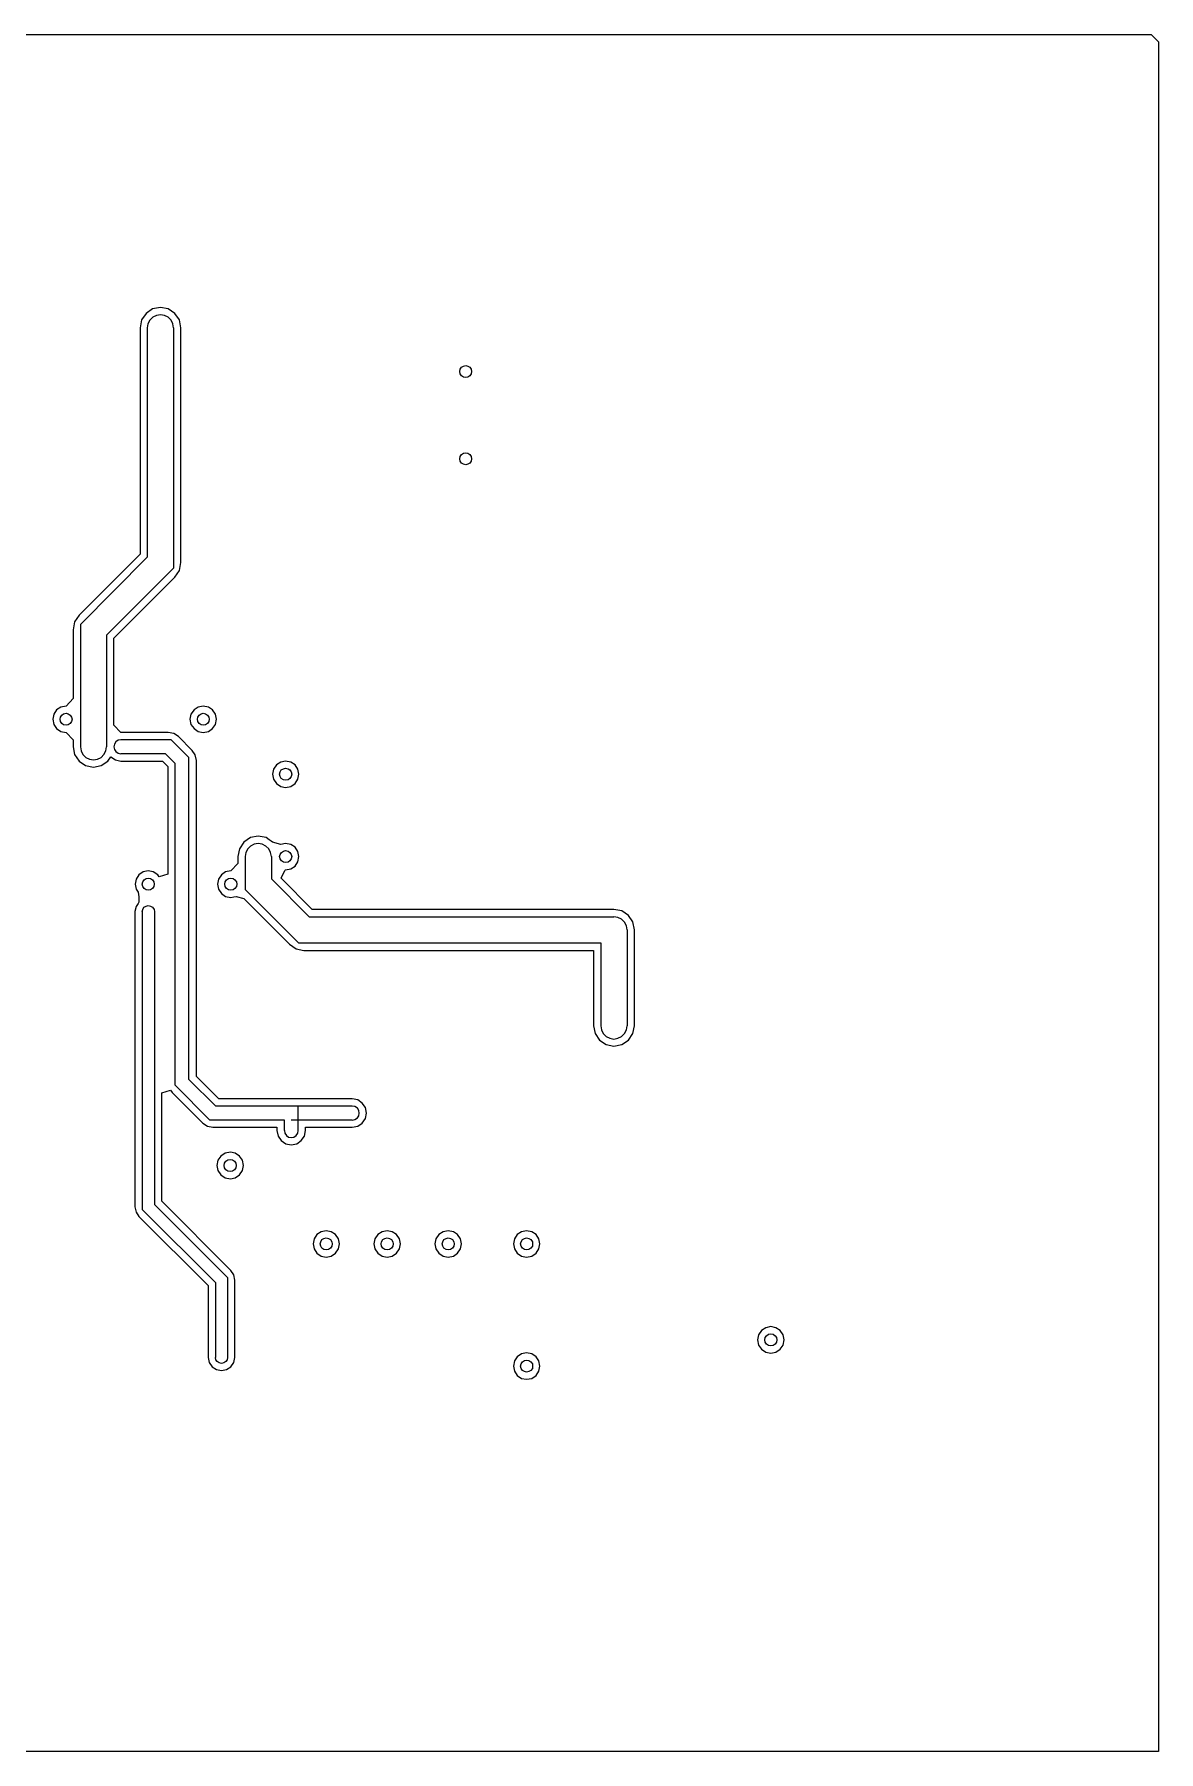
# Model space of a CAD drawing. Header units: millimetres. Extents: x 684.8 to 704.8, y 72.9 to 91.5.
# Drawn here: x 692.63 to 704.81, y 72.93 to 91.53 of the extents above; entities that cross this region are included whole.
import ezdxf

# ---------------------------------------------------------------- set-up
doc = ezdxf.new("R2010")
doc.units = ezdxf.units.MM
doc.header["$LTSCALE"] = 25.4

msp = doc.modelspace()

# ---------------------------------------------------------------- linework, layer by layer
at = {"color": 125, "lineweight": 0}
for p, q in [((684.847, 91.527), (704.726, 91.527)), ((704.726, 91.527), (704.805, 91.445)), ((704.726, 91.527), (704.726, 91.527)), ((704.805, 91.445), (704.805, 72.935)), ((693.842, 88.505), (693.795, 88.435)), ((693.914, 88.554), (693.842, 88.505)), ((693.999, 88.57), (693.914, 88.554)), ((694.083, 88.554), (693.999, 88.57)), ((694.155, 88.505), (694.083, 88.554)), ((694.204, 88.435), (694.155, 88.505)), ((694.155, 88.505), (694.155, 88.505)), ((693.795, 88.435), (693.777, 88.349)), ((693.777, 88.349), (693.777, 87.404)), ((693.863, 88.393), (693.856, 88.349)), ((693.856, 88.349), (693.856, 87.404)), ((693.883, 88.433), (693.863, 88.393)), ((693.916, 88.464), (693.883, 88.433)), ((693.954, 88.484), (693.916, 88.464)), ((693.999, 88.491), (693.954, 88.484)), ((694.043, 88.484), (693.999, 88.491)), ((694.083, 88.464), (694.043, 88.484)), ((694.113, 88.433), (694.083, 88.464)), ((694.133, 88.393), (694.113, 88.433)), ((694.141, 88.349), (694.133, 88.393)), ((694.141, 88.349), (694.141, 87.404)), ((694.22, 88.349), (694.204, 88.435)), ((694.22, 87.404), (694.22, 88.349)), ((697.278, 87.936), (697.304, 87.942)), ((697.304, 87.942), (697.327, 87.936)), ((697.238, 87.877), (697.242, 87.902)), ((697.242, 87.851), (697.238, 87.877)), ((697.242, 87.902), (697.257, 87.924)), ((697.257, 87.831), (697.242, 87.851)), ((697.257, 87.924), (697.278, 87.936)), ((697.278, 87.817), (697.257, 87.831)), ((697.304, 87.811), (697.278, 87.817)), ((697.327, 87.817), (697.304, 87.811)), ((697.327, 87.936), (697.349, 87.924)), ((697.349, 87.831), (697.327, 87.817)), ((697.349, 87.924), (697.363, 87.902)), ((697.363, 87.851), (697.349, 87.831)), ((697.363, 87.902), (697.367, 87.877)), ((697.367, 87.877), (697.363, 87.851)), ((693.777, 87.404), (693.777, 86.177)), ((693.856, 87.404), (693.856, 86.177)), ((694.141, 87.404), (694.141, 86.177)), ((694.22, 86.177), (694.22, 87.404)), ((697.238, 86.933), (697.242, 86.958)), ((697.242, 86.907), (697.238, 86.933)), ((697.242, 86.958), (697.257, 86.978)), ((697.257, 86.886), (697.242, 86.907)), ((697.257, 86.978), (697.278, 86.993)), ((697.278, 86.873), (697.257, 86.886)), ((697.278, 86.993), (697.304, 86.998)), ((697.304, 86.868), (697.278, 86.873)), ((697.304, 86.998), (697.327, 86.993)), ((697.327, 86.873), (697.304, 86.868)), ((697.327, 86.993), (697.349, 86.978)), ((697.349, 86.886), (697.327, 86.873)), ((697.349, 86.978), (697.363, 86.958)), ((697.363, 86.907), (697.349, 86.886)), ((697.363, 86.958), (697.367, 86.933)), ((697.367, 86.933), (697.363, 86.907)), ((693.777, 86.177), (693.777, 85.898)), ((693.856, 86.177), (693.856, 85.866)), ((694.141, 86.177), (694.141, 85.748)), ((694.22, 85.808), (694.22, 86.177)), ((693.777, 85.898), (693.117, 85.237)), ((693.856, 85.866), (693.132, 85.139)), ((694.141, 85.748), (693.414, 85.023)), ((694.155, 85.65), (694.204, 85.723)), ((694.204, 85.723), (694.22, 85.808)), ((693.494, 84.989), (694.155, 85.65)), ((693.068, 85.167), (693.052, 85.081)), ((693.117, 85.237), (693.068, 85.167)), ((693.052, 85.081), (693.052, 84.335)), ((693.132, 85.139), (693.132, 83.815)), ((693.414, 85.023), (693.414, 83.815)), ((693.494, 84.049), (693.494, 84.989)), ((692.921, 84.244), (692.874, 84.214)), ((692.976, 84.255), (692.921, 84.244)), ((693.052, 84.335), (692.976, 84.255)), ((694.407, 84.244), (694.362, 84.214)), ((694.461, 84.255), (694.407, 84.244)), ((694.517, 84.244), (694.461, 84.255)), ((694.563, 84.214), (694.517, 84.244)), ((692.844, 84.167), (692.833, 84.112)), ((692.833, 84.112), (692.844, 84.056)), ((692.874, 84.214), (692.844, 84.167)), ((692.844, 84.056), (692.874, 84.011)), ((692.911, 84.112), (692.916, 84.136)), ((692.911, 84.112), (692.916, 84.136)), ((692.916, 84.087), (692.911, 84.112)), ((692.916, 84.087), (692.911, 84.112)), ((692.916, 84.136), (692.929, 84.157)), ((692.916, 84.136), (692.929, 84.157)), ((692.929, 84.065), (692.916, 84.087)), ((692.929, 84.065), (692.916, 84.087)), ((692.929, 84.157), (692.95, 84.172)), ((692.929, 84.157), (692.95, 84.172)), ((692.95, 84.052), (692.929, 84.065)), ((692.95, 84.052), (692.929, 84.065)), ((692.95, 84.172), (692.976, 84.177)), ((692.95, 84.172), (692.976, 84.177)), ((692.976, 84.047), (692.95, 84.052)), ((692.976, 84.047), (692.95, 84.052)), ((692.976, 84.177), (693.001, 84.172)), ((692.976, 84.177), (693.001, 84.172)), ((693.001, 84.052), (692.976, 84.047)), ((693.001, 84.052), (692.976, 84.047)), ((693.001, 84.172), (693.021, 84.157)), ((693.001, 84.172), (693.021, 84.157)), ((693.021, 84.065), (693.001, 84.052)), ((693.021, 84.065), (693.001, 84.052)), ((693.021, 84.157), (693.036, 84.136)), ((693.021, 84.157), (693.036, 84.136)), ((693.036, 84.087), (693.021, 84.065)), ((693.036, 84.087), (693.021, 84.065)), ((693.036, 84.136), (693.041, 84.112)), ((693.036, 84.136), (693.041, 84.112)), ((693.041, 84.112), (693.036, 84.087)), ((693.041, 84.112), (693.036, 84.087)), ((693.57, 83.969), (693.494, 84.049)), ((694.329, 84.167), (694.318, 84.112)), ((694.318, 84.112), (694.329, 84.056)), ((694.362, 84.214), (694.329, 84.167)), ((694.329, 84.056), (694.362, 84.011)), ((694.398, 84.112), (694.402, 84.136)), ((694.398, 84.112), (694.402, 84.136)), ((694.402, 84.087), (694.398, 84.112)), ((694.402, 84.087), (694.398, 84.112)), ((694.402, 84.136), (694.416, 84.157)), ((694.402, 84.136), (694.416, 84.157)), ((694.416, 84.065), (694.402, 84.087)), ((694.416, 84.065), (694.402, 84.087)), ((694.416, 84.157), (694.438, 84.172)), ((694.416, 84.157), (694.438, 84.172)), ((694.438, 84.052), (694.416, 84.065)), ((694.438, 84.052), (694.416, 84.065)), ((694.438, 84.172), (694.461, 84.177)), ((694.438, 84.172), (694.461, 84.177)), ((694.461, 84.047), (694.438, 84.052)), ((694.461, 84.047), (694.438, 84.052)), ((694.461, 84.177), (694.487, 84.172)), ((694.461, 84.177), (694.487, 84.172)), ((694.487, 84.052), (694.461, 84.047)), ((694.487, 84.052), (694.461, 84.047)), ((694.487, 84.172), (694.508, 84.157)), ((694.487, 84.172), (694.508, 84.157)), ((694.508, 84.065), (694.487, 84.052)), ((694.508, 84.065), (694.487, 84.052)), ((694.508, 84.157), (694.523, 84.136)), ((694.508, 84.157), (694.523, 84.136)), ((694.523, 84.087), (694.508, 84.065)), ((694.523, 84.087), (694.508, 84.065)), ((694.523, 84.136), (694.527, 84.112)), ((694.523, 84.136), (694.527, 84.112)), ((694.527, 84.112), (694.523, 84.087)), ((694.527, 84.112), (694.523, 84.087)), ((694.595, 84.167), (694.563, 84.214)), ((694.563, 84.214), (694.563, 84.214)), ((694.563, 84.011), (694.595, 84.056)), ((694.606, 84.112), (694.595, 84.167)), ((694.595, 84.056), (694.606, 84.112)), ((692.874, 84.011), (692.921, 83.98)), ((692.921, 83.98), (692.976, 83.969)), ((692.976, 83.969), (693.052, 83.888)), ((693.052, 83.888), (693.052, 83.815)), ((693.517, 83.868), (693.501, 83.842)), ((693.541, 83.884), (693.517, 83.868)), ((693.57, 83.889), (693.541, 83.884)), ((694.083, 83.969), (693.57, 83.969)), ((694.115, 83.889), (693.57, 83.889)), ((694.142, 83.956), (694.083, 83.969)), ((694.307, 83.697), (694.115, 83.889)), ((694.193, 83.924), (694.142, 83.956)), ((694.342, 83.773), (694.193, 83.924)), ((694.362, 84.011), (694.407, 83.98)), ((694.407, 83.98), (694.461, 83.969)), ((694.461, 83.969), (694.517, 83.98)), ((694.517, 83.98), (694.563, 84.011)), ((693.052, 83.815), (693.068, 83.73)), ((693.068, 83.73), (693.117, 83.657)), ((693.132, 83.815), (693.139, 83.77)), ((693.139, 83.77), (693.159, 83.732)), ((693.159, 83.732), (693.19, 83.699)), ((693.19, 83.699), (693.229, 83.679)), ((693.229, 83.679), (693.273, 83.672)), ((693.273, 83.672), (693.316, 83.679)), ((693.316, 83.679), (693.356, 83.699)), ((693.356, 83.699), (693.387, 83.732)), ((693.387, 83.732), (693.407, 83.77)), ((693.407, 83.77), (693.414, 83.815)), ((693.429, 83.657), (693.461, 83.705)), ((693.461, 83.705), (693.512, 83.672)), ((693.501, 83.842), (693.494, 83.815)), ((693.494, 83.815), (693.501, 83.786)), ((693.501, 83.786), (693.517, 83.761)), ((693.512, 83.672), (693.57, 83.659)), ((693.517, 83.761), (693.541, 83.744)), ((693.541, 83.744), (693.57, 83.739)), ((694.052, 83.739), (693.57, 83.739)), ((694.157, 83.634), (694.052, 83.739)), ((694.307, 80.212), (694.307, 83.697)), ((694.374, 83.725), (694.342, 83.773)), ((694.387, 83.665), (694.374, 83.725)), ((693.117, 83.657), (693.188, 83.61)), ((693.188, 83.61), (693.273, 83.592)), ((693.273, 83.592), (693.358, 83.61)), ((693.358, 83.61), (693.429, 83.657)), ((693.57, 83.659), (694.019, 83.659)), ((694.019, 83.659), (694.079, 83.601)), ((694.079, 83.601), (694.079, 82.435)), ((694.157, 80.15), (694.157, 83.634)), ((694.387, 80.244), (694.387, 83.665)), ((695.222, 83.572), (695.211, 83.516)), ((695.211, 83.516), (695.222, 83.462)), ((695.253, 83.618), (695.222, 83.572)), ((695.3, 83.648), (695.253, 83.618)), ((695.289, 83.516), (695.295, 83.542)), ((695.289, 83.516), (695.295, 83.542)), ((695.295, 83.493), (695.289, 83.516)), ((695.295, 83.493), (695.289, 83.516)), ((695.295, 83.542), (695.307, 83.563)), ((695.295, 83.542), (695.307, 83.563)), ((695.307, 83.471), (695.295, 83.493)), ((695.307, 83.471), (695.295, 83.493)), ((695.354, 83.659), (695.3, 83.648)), ((695.307, 83.563), (695.329, 83.576)), ((695.307, 83.563), (695.329, 83.576)), ((695.329, 83.576), (695.354, 83.581)), ((695.329, 83.576), (695.354, 83.581)), ((695.409, 83.648), (695.354, 83.659)), ((695.354, 83.581), (695.38, 83.576)), ((695.354, 83.581), (695.38, 83.576)), ((695.38, 83.576), (695.4, 83.563)), ((695.38, 83.576), (695.4, 83.563)), ((695.4, 83.563), (695.414, 83.542)), ((695.4, 83.563), (695.414, 83.542)), ((695.414, 83.493), (695.4, 83.471)), ((695.414, 83.493), (695.4, 83.471)), ((695.456, 83.618), (695.409, 83.648)), ((695.414, 83.542), (695.42, 83.516)), ((695.414, 83.542), (695.42, 83.516)), ((695.42, 83.516), (695.414, 83.493)), ((695.42, 83.516), (695.414, 83.493)), ((695.487, 83.572), (695.456, 83.618)), ((695.456, 83.618), (695.456, 83.618)), ((695.498, 83.516), (695.487, 83.572)), ((695.487, 83.462), (695.498, 83.516)), ((695.222, 83.462), (695.253, 83.415)), ((695.253, 83.415), (695.3, 83.384)), ((695.3, 83.384), (695.354, 83.373)), ((695.329, 83.456), (695.307, 83.471)), ((695.329, 83.456), (695.307, 83.471)), ((695.354, 83.451), (695.329, 83.456)), ((695.354, 83.451), (695.329, 83.456)), ((695.38, 83.456), (695.354, 83.451)), ((695.38, 83.456), (695.354, 83.451)), ((695.354, 83.373), (695.409, 83.384)), ((695.4, 83.471), (695.38, 83.456)), ((695.4, 83.471), (695.38, 83.456)), ((695.409, 83.384), (695.456, 83.415)), ((695.456, 83.415), (695.487, 83.462)), ((694.9, 82.781), (694.853, 82.708)), ((694.972, 82.83), (694.9, 82.781)), ((694.974, 82.739), (694.943, 82.708)), ((695.057, 82.846), (694.972, 82.83)), ((695.014, 82.759), (694.974, 82.739)), ((695.057, 82.766), (695.014, 82.759)), ((695.142, 82.83), (695.057, 82.846)), ((695.101, 82.759), (695.057, 82.766)), ((695.141, 82.739), (695.101, 82.759)), ((695.171, 82.708), (695.141, 82.739)), ((695.177, 82.806), (695.142, 82.83)), ((695.197, 82.793), (695.177, 82.806)), ((695.177, 82.806), (695.177, 82.806)), ((695.213, 82.781), (695.197, 82.793)), ((695.3, 82.757), (695.213, 82.781)), ((695.354, 82.768), (695.3, 82.757)), ((695.409, 82.757), (695.354, 82.768)), ((695.456, 82.726), (695.409, 82.757)), ((694.836, 82.551), (694.76, 82.471)), ((694.853, 82.708), (694.836, 82.625)), ((694.836, 82.625), (694.836, 82.551)), ((694.921, 82.668), (694.916, 82.625)), ((694.916, 82.625), (694.916, 82.268)), ((694.943, 82.708), (694.921, 82.668)), ((695.191, 82.668), (695.171, 82.708)), ((695.199, 82.625), (695.191, 82.668)), ((695.199, 82.625), (695.199, 82.386)), ((695.289, 82.625), (695.295, 82.648)), ((695.289, 82.625), (695.295, 82.648)), ((695.295, 82.6), (695.289, 82.625)), ((695.295, 82.6), (695.289, 82.625)), ((695.295, 82.648), (695.309, 82.67)), ((695.295, 82.648), (695.309, 82.67)), ((695.309, 82.578), (695.295, 82.6)), ((695.309, 82.578), (695.295, 82.6)), ((695.309, 82.67), (695.329, 82.685)), ((695.309, 82.67), (695.329, 82.685)), ((695.329, 82.563), (695.309, 82.578)), ((695.329, 82.563), (695.309, 82.578)), ((695.329, 82.685), (695.354, 82.69)), ((695.329, 82.685), (695.354, 82.69)), ((695.354, 82.56), (695.329, 82.563)), ((695.354, 82.56), (695.329, 82.563)), ((695.354, 82.69), (695.38, 82.685)), ((695.354, 82.69), (695.38, 82.685)), ((695.38, 82.563), (695.354, 82.56)), ((695.38, 82.563), (695.354, 82.56)), ((695.38, 82.685), (695.4, 82.67)), ((695.38, 82.685), (695.4, 82.67)), ((695.4, 82.578), (695.38, 82.563)), ((695.4, 82.578), (695.38, 82.563)), ((695.4, 82.67), (695.414, 82.648)), ((695.4, 82.67), (695.414, 82.648)), ((695.414, 82.6), (695.4, 82.578)), ((695.414, 82.6), (695.4, 82.578)), ((695.414, 82.648), (695.42, 82.625)), ((695.414, 82.648), (695.42, 82.625)), ((695.42, 82.625), (695.414, 82.6)), ((695.42, 82.625), (695.414, 82.6)), ((695.487, 82.679), (695.456, 82.726)), ((695.456, 82.523), (695.487, 82.569)), ((695.498, 82.625), (695.487, 82.679)), ((695.487, 82.569), (695.498, 82.625)), ((693.735, 82.382), (693.724, 82.326)), ((693.766, 82.427), (693.735, 82.382)), ((693.813, 82.46), (693.766, 82.427)), ((693.807, 82.351), (693.822, 82.373)), ((693.807, 82.351), (693.822, 82.373)), ((693.867, 82.471), (693.813, 82.46)), ((693.822, 82.373), (693.842, 82.388)), ((693.822, 82.373), (693.842, 82.388)), ((693.842, 82.388), (693.867, 82.391)), ((693.842, 82.388), (693.867, 82.391)), ((693.921, 82.46), (693.867, 82.471)), ((693.867, 82.391), (693.892, 82.388)), ((693.867, 82.391), (693.892, 82.388)), ((693.892, 82.388), (693.914, 82.373)), ((693.892, 82.388), (693.914, 82.373)), ((693.914, 82.373), (693.927, 82.351)), ((693.914, 82.373), (693.927, 82.351)), ((693.969, 82.427), (693.921, 82.46)), ((693.985, 82.406), (693.969, 82.427)), ((694.079, 82.435), (693.985, 82.406)), ((694.628, 82.382), (694.617, 82.326)), ((694.659, 82.427), (694.628, 82.382)), ((694.704, 82.46), (694.659, 82.427)), ((694.699, 82.351), (694.713, 82.373)), ((694.699, 82.351), (694.713, 82.373)), ((694.76, 82.471), (694.704, 82.46)), ((694.713, 82.373), (694.735, 82.388)), ((694.713, 82.373), (694.735, 82.388)), ((694.735, 82.388), (694.76, 82.391)), ((694.735, 82.388), (694.76, 82.391)), ((694.76, 82.391), (694.784, 82.388)), ((694.76, 82.391), (694.784, 82.388)), ((694.784, 82.388), (694.805, 82.373)), ((694.784, 82.388), (694.805, 82.373)), ((694.805, 82.373), (694.82, 82.351)), ((694.805, 82.373), (694.82, 82.351)), ((695.199, 82.386), (695.61, 81.973)), ((695.304, 82.393), (695.344, 82.473)), ((695.642, 82.052), (695.304, 82.393)), ((695.344, 82.473), (695.354, 82.48)), ((695.354, 82.48), (695.409, 82.493)), ((695.409, 82.493), (695.456, 82.523)), ((693.724, 82.326), (693.735, 82.272)), ((693.735, 82.272), (693.757, 82.239)), ((693.757, 82.239), (693.766, 82.19)), ((693.766, 82.19), (693.766, 82.132)), ((693.802, 82.326), (693.807, 82.351)), ((693.802, 82.326), (693.807, 82.351)), ((693.807, 82.302), (693.802, 82.326)), ((693.807, 82.302), (693.802, 82.326)), ((693.822, 82.281), (693.807, 82.302)), ((693.822, 82.281), (693.807, 82.302)), ((693.842, 82.266), (693.822, 82.281)), ((693.842, 82.266), (693.822, 82.281)), ((693.867, 82.261), (693.842, 82.266)), ((693.867, 82.261), (693.842, 82.266)), ((693.892, 82.266), (693.867, 82.261)), ((693.892, 82.266), (693.867, 82.261)), ((693.914, 82.281), (693.892, 82.266)), ((693.914, 82.281), (693.892, 82.266)), ((693.927, 82.302), (693.914, 82.281)), ((693.927, 82.302), (693.914, 82.281)), ((693.927, 82.351), (693.932, 82.326)), ((693.927, 82.351), (693.932, 82.326)), ((693.932, 82.326), (693.927, 82.302)), ((693.932, 82.326), (693.927, 82.302)), ((694.617, 82.326), (694.628, 82.272)), ((694.628, 82.272), (694.659, 82.225)), ((694.659, 82.225), (694.704, 82.194)), ((694.695, 82.326), (694.699, 82.351)), ((694.695, 82.326), (694.699, 82.351)), ((694.699, 82.302), (694.695, 82.326)), ((694.699, 82.302), (694.695, 82.326)), ((694.713, 82.281), (694.699, 82.302)), ((694.713, 82.281), (694.699, 82.302)), ((694.704, 82.194), (694.76, 82.183)), ((694.735, 82.266), (694.713, 82.281)), ((694.735, 82.266), (694.713, 82.281)), ((694.76, 82.261), (694.735, 82.266)), ((694.76, 82.261), (694.735, 82.266)), ((694.784, 82.266), (694.76, 82.261)), ((694.784, 82.266), (694.76, 82.261)), ((694.76, 82.183), (694.793, 82.19)), ((694.805, 82.281), (694.784, 82.266)), ((694.805, 82.281), (694.784, 82.266)), ((694.793, 82.19), (694.818, 82.194)), ((694.82, 82.302), (694.805, 82.281)), ((694.82, 82.302), (694.805, 82.281)), ((694.818, 82.194), (694.9, 82.17)), ((694.82, 82.351), (694.825, 82.326)), ((694.82, 82.351), (694.825, 82.326)), ((694.825, 82.326), (694.82, 82.302)), ((694.825, 82.326), (694.82, 82.302)), ((694.916, 82.268), (695.492, 81.69)), ((693.735, 82.085), (693.722, 82.029)), ((693.722, 82.029), (693.722, 78.833)), ((693.757, 82.118), (693.735, 82.085)), ((693.766, 82.132), (693.757, 82.118)), ((693.802, 82.029), (693.806, 82.054)), ((693.802, 82.029), (693.802, 78.804)), ((693.806, 82.054), (693.82, 82.076)), ((693.82, 82.076), (693.842, 82.09)), ((693.842, 82.09), (693.867, 82.096)), ((693.867, 82.096), (693.892, 82.09)), ((693.892, 82.09), (693.914, 82.076)), ((693.914, 82.076), (693.929, 82.054)), ((693.929, 82.054), (693.934, 82.029)), ((693.934, 82.029), (693.934, 78.86)), ((694.9, 82.17), (694.914, 82.156)), ((694.914, 82.156), (694.94, 82.13)), ((694.94, 82.13), (695.394, 81.676)), ((698.907, 82.052), (695.642, 82.052)), ((698.992, 82.036), (698.907, 82.052)), ((699.065, 81.989), (698.992, 82.036)), ((695.61, 81.973), (698.907, 81.973)), ((698.952, 81.967), (698.907, 81.973)), ((698.99, 81.946), (698.952, 81.967)), ((699.023, 81.915), (698.99, 81.946)), ((699.023, 81.915), (698.99, 81.946)), ((699.043, 81.875), (699.023, 81.915)), ((699.043, 81.875), (699.023, 81.915)), ((699.05, 81.831), (699.043, 81.875)), ((699.05, 81.831), (699.043, 81.875)), ((699.05, 81.831), (699.05, 80.793)), ((699.112, 81.917), (699.065, 81.989)), ((699.13, 81.831), (699.112, 81.917)), ((699.13, 80.793), (699.13, 81.831)), ((695.394, 81.676), (695.467, 81.627)), ((695.467, 81.627), (695.552, 81.61)), ((695.492, 81.69), (698.766, 81.69)), ((698.766, 81.69), (698.766, 80.793)), ((695.552, 81.61), (698.686, 81.61)), ((698.686, 81.61), (698.686, 80.793)), ((698.686, 80.793), (698.704, 80.708)), ((698.704, 80.708), (698.751, 80.636)), ((698.766, 80.793), (698.773, 80.75)), ((698.773, 80.75), (698.793, 80.71)), ((698.793, 80.71), (698.825, 80.677)), ((698.99, 80.677), (699.023, 80.71)), ((699.023, 80.71), (699.043, 80.75)), ((699.043, 80.75), (699.05, 80.793)), ((699.065, 80.636), (699.112, 80.708)), ((699.112, 80.708), (699.13, 80.793)), ((698.751, 80.636), (698.824, 80.589)), ((698.824, 80.589), (698.907, 80.571)), ((698.825, 80.677), (698.863, 80.658)), ((698.863, 80.658), (698.907, 80.65)), ((698.907, 80.65), (698.952, 80.658)), ((698.907, 80.571), (698.992, 80.589)), ((698.952, 80.658), (698.99, 80.677)), ((698.992, 80.589), (699.065, 80.636)), ((694.534, 79.773), (694.157, 80.15)), ((694.597, 79.924), (694.307, 80.212)), ((694.63, 80.002), (694.387, 80.244)), ((694.012, 80.069), (694.106, 80.098)), ((694.012, 78.893), (694.012, 80.069)), ((694.106, 80.098), (694.124, 80.072)), ((694.124, 80.072), (694.456, 79.739)), ((696.075, 80.002), (694.63, 80.002)), ((696.135, 79.991), (696.075, 80.002)), ((696.184, 79.956), (696.135, 79.991)), ((696.219, 79.908), (696.184, 79.956)), ((694.755, 79.773), (694.534, 79.773)), ((694.755, 79.924), (694.597, 79.924)), ((695.49, 79.924), (694.755, 79.924)), ((695.34, 79.773), (694.755, 79.773)), ((695.34, 79.659), (695.34, 79.773)), ((696.075, 79.924), (695.414, 79.924)), ((696.075, 79.773), (695.414, 79.773)), ((696.104, 79.918), (696.075, 79.924)), ((696.075, 79.773), (696.104, 79.779)), ((696.13, 79.902), (696.104, 79.918)), ((696.104, 79.779), (696.13, 79.795)), ((696.146, 79.877), (696.13, 79.902)), ((696.13, 79.795), (696.146, 79.819)), ((696.151, 79.848), (696.146, 79.877)), ((696.146, 79.819), (696.151, 79.848)), ((696.184, 79.739), (696.219, 79.79)), ((696.229, 79.848), (696.219, 79.908)), ((696.219, 79.79), (696.229, 79.848)), ((694.456, 79.739), (694.507, 79.706)), ((694.507, 79.706), (694.565, 79.694)), ((694.565, 79.694), (695.26, 79.694)), ((695.26, 79.694), (695.26, 79.659)), ((695.26, 79.659), (695.273, 79.6)), ((695.273, 79.6), (695.305, 79.551)), ((695.34, 79.659), (695.345, 79.63)), ((695.345, 79.63), (695.362, 79.607)), ((695.362, 79.607), (695.385, 79.589)), ((695.385, 79.589), (695.414, 79.583)), ((695.414, 79.583), (695.443, 79.589)), ((695.443, 79.589), (695.469, 79.607)), ((695.469, 79.607), (695.485, 79.63)), ((695.485, 79.63), (695.49, 79.659)), ((695.523, 79.551), (695.557, 79.6)), ((695.557, 79.6), (695.568, 79.659)), ((695.568, 79.659), (695.568, 79.694)), ((695.568, 79.694), (696.075, 79.694)), ((696.075, 79.694), (696.135, 79.706)), ((696.135, 79.706), (696.184, 79.739)), ((694.699, 79.415), (694.653, 79.382)), ((694.755, 79.426), (694.699, 79.415)), ((694.809, 79.415), (694.755, 79.426)), ((694.854, 79.382), (694.809, 79.415)), ((695.305, 79.551), (695.356, 79.516)), ((695.356, 79.516), (695.414, 79.505)), ((695.414, 79.505), (695.474, 79.516)), ((695.474, 79.516), (695.523, 79.551)), ((694.621, 79.337), (694.61, 79.281)), ((694.61, 79.281), (694.621, 79.226)), ((694.653, 79.382), (694.621, 79.337)), ((694.621, 79.226), (694.653, 79.179)), ((694.69, 79.281), (694.693, 79.306)), ((694.69, 79.281), (694.693, 79.306)), ((694.693, 79.257), (694.69, 79.281)), ((694.693, 79.257), (694.69, 79.281)), ((694.693, 79.306), (694.708, 79.328)), ((694.693, 79.306), (694.708, 79.328)), ((694.708, 79.235), (694.693, 79.257)), ((694.708, 79.235), (694.693, 79.257)), ((694.708, 79.328), (694.729, 79.342)), ((694.708, 79.328), (694.729, 79.342)), ((694.729, 79.221), (694.708, 79.235)), ((694.729, 79.221), (694.708, 79.235)), ((694.729, 79.342), (694.755, 79.346)), ((694.729, 79.342), (694.755, 79.346)), ((694.755, 79.217), (694.729, 79.221)), ((694.755, 79.217), (694.729, 79.221)), ((694.755, 79.346), (694.778, 79.342)), ((694.755, 79.346), (694.778, 79.342)), ((694.778, 79.221), (694.755, 79.217)), ((694.778, 79.221), (694.755, 79.217)), ((694.778, 79.342), (694.8, 79.328)), ((694.778, 79.342), (694.8, 79.328)), ((694.8, 79.235), (694.778, 79.221)), ((694.8, 79.235), (694.778, 79.221)), ((694.8, 79.328), (694.815, 79.306)), ((694.8, 79.328), (694.815, 79.306)), ((694.815, 79.257), (694.8, 79.235)), ((694.815, 79.257), (694.8, 79.235)), ((694.815, 79.306), (694.818, 79.281)), ((694.815, 79.306), (694.818, 79.281)), ((694.818, 79.281), (694.815, 79.257)), ((694.818, 79.281), (694.815, 79.257)), ((694.887, 79.337), (694.854, 79.382)), ((694.854, 79.382), (694.854, 79.382)), ((694.854, 79.179), (694.887, 79.226)), ((694.898, 79.281), (694.887, 79.337)), ((694.887, 79.226), (694.898, 79.281)), ((694.653, 79.179), (694.699, 79.148)), ((694.699, 79.148), (694.755, 79.138)), ((694.755, 79.138), (694.809, 79.148)), ((694.809, 79.148), (694.854, 79.179)), ((693.722, 78.833), (693.735, 78.777)), ((693.934, 78.86), (694.726, 78.067)), ((694.762, 78.143), (694.012, 78.893)), ((693.735, 78.777), (693.766, 78.73)), ((693.766, 78.73), (694.516, 77.98)), ((693.802, 78.804), (694.594, 78.013)), ((695.661, 78.485), (695.65, 78.431)), ((695.691, 78.533), (695.661, 78.485)), ((695.738, 78.563), (695.691, 78.533)), ((695.733, 78.456), (695.746, 78.478)), ((695.733, 78.456), (695.746, 78.478)), ((695.793, 78.574), (695.738, 78.563)), ((695.746, 78.478), (695.767, 78.491)), ((695.746, 78.478), (695.767, 78.491)), ((695.767, 78.491), (695.793, 78.496)), ((695.767, 78.491), (695.793, 78.496)), ((695.847, 78.563), (695.793, 78.574)), ((695.793, 78.496), (695.818, 78.491)), ((695.793, 78.496), (695.818, 78.491)), ((695.818, 78.491), (695.838, 78.478)), ((695.818, 78.491), (695.838, 78.478)), ((695.838, 78.478), (695.853, 78.456)), ((695.838, 78.478), (695.853, 78.456)), ((695.894, 78.533), (695.847, 78.563)), ((695.925, 78.485), (695.894, 78.533)), ((695.894, 78.533), (695.894, 78.533)), ((695.936, 78.431), (695.925, 78.485)), ((696.32, 78.485), (696.309, 78.431)), ((696.353, 78.533), (696.32, 78.485)), ((696.398, 78.563), (696.353, 78.533)), ((696.392, 78.456), (696.407, 78.478)), ((696.392, 78.456), (696.407, 78.478)), ((696.454, 78.574), (696.398, 78.563)), ((696.407, 78.478), (696.429, 78.491)), ((696.407, 78.478), (696.429, 78.491)), ((696.429, 78.491), (696.454, 78.496)), ((696.429, 78.491), (696.454, 78.496)), ((696.508, 78.563), (696.454, 78.574)), ((696.454, 78.496), (696.478, 78.491)), ((696.454, 78.496), (696.478, 78.491)), ((696.478, 78.491), (696.499, 78.478)), ((696.478, 78.491), (696.499, 78.478)), ((696.499, 78.478), (696.514, 78.456)), ((696.499, 78.478), (696.514, 78.456)), ((696.555, 78.533), (696.508, 78.563)), ((696.586, 78.485), (696.555, 78.533)), ((696.555, 78.533), (696.555, 78.533)), ((696.597, 78.431), (696.586, 78.485)), ((696.981, 78.485), (696.97, 78.431)), ((697.012, 78.533), (696.981, 78.485)), ((697.059, 78.563), (697.012, 78.533)), ((697.054, 78.456), (697.068, 78.478)), ((697.054, 78.456), (697.068, 78.478)), ((697.113, 78.574), (697.059, 78.563)), ((697.068, 78.478), (697.09, 78.491)), ((697.068, 78.478), (697.09, 78.491)), ((697.09, 78.491), (697.113, 78.496)), ((697.09, 78.491), (697.113, 78.496)), ((697.17, 78.563), (697.113, 78.574)), ((697.113, 78.496), (697.139, 78.491)), ((697.113, 78.496), (697.139, 78.491)), ((697.139, 78.491), (697.161, 78.478)), ((697.139, 78.491), (697.161, 78.478)), ((697.161, 78.478), (697.175, 78.456)), ((697.161, 78.478), (697.175, 78.456)), ((697.215, 78.533), (697.17, 78.563)), ((697.246, 78.485), (697.215, 78.533)), ((697.215, 78.533), (697.215, 78.533)), ((697.257, 78.431), (697.246, 78.485)), ((697.831, 78.485), (697.82, 78.431)), ((697.862, 78.533), (697.831, 78.485)), ((697.909, 78.563), (697.862, 78.533)), ((697.903, 78.456), (697.918, 78.478)), ((697.903, 78.456), (697.918, 78.478)), ((697.963, 78.574), (697.909, 78.563)), ((697.918, 78.478), (697.94, 78.491)), ((697.918, 78.478), (697.94, 78.491)), ((697.94, 78.491), (697.963, 78.496)), ((697.94, 78.491), (697.963, 78.496)), ((698.019, 78.563), (697.963, 78.574)), ((697.963, 78.496), (697.988, 78.491)), ((697.963, 78.496), (697.988, 78.491)), ((697.988, 78.491), (698.01, 78.478)), ((697.988, 78.491), (698.01, 78.478)), ((698.01, 78.478), (698.025, 78.456)), ((698.01, 78.478), (698.025, 78.456)), ((698.065, 78.533), (698.019, 78.563)), ((698.095, 78.485), (698.065, 78.533)), ((698.065, 78.533), (698.065, 78.533)), ((698.106, 78.431), (698.095, 78.485)), ((695.65, 78.431), (695.661, 78.377)), ((695.661, 78.377), (695.691, 78.33)), ((695.691, 78.33), (695.738, 78.299)), ((695.728, 78.431), (695.733, 78.456)), ((695.728, 78.431), (695.733, 78.456)), ((695.733, 78.406), (695.728, 78.431)), ((695.733, 78.406), (695.728, 78.431)), ((695.746, 78.386), (695.733, 78.406)), ((695.746, 78.386), (695.733, 78.406)), ((695.738, 78.299), (695.793, 78.288)), ((695.767, 78.371), (695.746, 78.386)), ((695.767, 78.371), (695.746, 78.386)), ((695.793, 78.366), (695.767, 78.371)), ((695.793, 78.366), (695.767, 78.371)), ((695.818, 78.371), (695.793, 78.366)), ((695.818, 78.371), (695.793, 78.366)), ((695.793, 78.288), (695.847, 78.299)), ((695.838, 78.386), (695.818, 78.371)), ((695.838, 78.386), (695.818, 78.371)), ((695.853, 78.406), (695.838, 78.386)), ((695.853, 78.406), (695.838, 78.386)), ((695.847, 78.299), (695.894, 78.33)), ((695.853, 78.456), (695.858, 78.431)), ((695.853, 78.456), (695.858, 78.431)), ((695.858, 78.431), (695.853, 78.406)), ((695.858, 78.431), (695.853, 78.406)), ((695.894, 78.33), (695.925, 78.377)), ((695.925, 78.377), (695.936, 78.431)), ((696.309, 78.431), (696.32, 78.377)), ((696.32, 78.377), (696.353, 78.33)), ((696.353, 78.33), (696.398, 78.299)), ((696.389, 78.431), (696.392, 78.456)), ((696.389, 78.431), (696.392, 78.456)), ((696.392, 78.406), (696.389, 78.431)), ((696.392, 78.406), (696.389, 78.431)), ((696.407, 78.386), (696.392, 78.406)), ((696.407, 78.386), (696.392, 78.406)), ((696.398, 78.299), (696.454, 78.288)), ((696.429, 78.371), (696.407, 78.386)), ((696.429, 78.371), (696.407, 78.386)), ((696.454, 78.366), (696.429, 78.371)), ((696.454, 78.366), (696.429, 78.371)), ((696.478, 78.371), (696.454, 78.366)), ((696.478, 78.371), (696.454, 78.366)), ((696.454, 78.288), (696.508, 78.299)), ((696.499, 78.386), (696.478, 78.371)), ((696.499, 78.386), (696.478, 78.371)), ((696.514, 78.406), (696.499, 78.386)), ((696.514, 78.406), (696.499, 78.386)), ((696.508, 78.299), (696.555, 78.33)), ((696.514, 78.456), (696.517, 78.431)), ((696.514, 78.456), (696.517, 78.431)), ((696.517, 78.431), (696.514, 78.406)), ((696.517, 78.431), (696.514, 78.406)), ((696.555, 78.33), (696.586, 78.377)), ((696.586, 78.377), (696.597, 78.431)), ((696.97, 78.431), (696.981, 78.377)), ((696.981, 78.377), (697.012, 78.33)), ((697.012, 78.33), (697.059, 78.299)), ((697.048, 78.431), (697.054, 78.456)), ((697.048, 78.431), (697.054, 78.456)), ((697.054, 78.406), (697.048, 78.431)), ((697.054, 78.406), (697.048, 78.431)), ((697.068, 78.386), (697.054, 78.406)), ((697.068, 78.386), (697.054, 78.406)), ((697.059, 78.299), (697.113, 78.288)), ((697.09, 78.371), (697.068, 78.386)), ((697.09, 78.371), (697.068, 78.386)), ((697.113, 78.366), (697.09, 78.371)), ((697.113, 78.366), (697.09, 78.371)), ((697.139, 78.371), (697.113, 78.366)), ((697.139, 78.371), (697.113, 78.366)), ((697.113, 78.288), (697.17, 78.299)), ((697.161, 78.386), (697.139, 78.371)), ((697.161, 78.386), (697.139, 78.371)), ((697.175, 78.406), (697.161, 78.386)), ((697.175, 78.406), (697.161, 78.386)), ((697.17, 78.299), (697.215, 78.33)), ((697.175, 78.456), (697.179, 78.431)), ((697.175, 78.456), (697.179, 78.431)), ((697.179, 78.431), (697.175, 78.406)), ((697.179, 78.431), (697.175, 78.406)), ((697.215, 78.33), (697.246, 78.377)), ((697.246, 78.377), (697.257, 78.431)), ((697.82, 78.431), (697.831, 78.377)), ((697.831, 78.377), (697.862, 78.33)), ((697.862, 78.33), (697.909, 78.299)), ((697.898, 78.431), (697.903, 78.456)), ((697.898, 78.431), (697.903, 78.456)), ((697.903, 78.406), (697.898, 78.431)), ((697.903, 78.406), (697.898, 78.431)), ((697.918, 78.386), (697.903, 78.406)), ((697.918, 78.386), (697.903, 78.406)), ((697.909, 78.299), (697.963, 78.288)), ((697.94, 78.371), (697.918, 78.386)), ((697.94, 78.371), (697.918, 78.386)), ((697.963, 78.366), (697.94, 78.371)), ((697.963, 78.366), (697.94, 78.371)), ((697.988, 78.371), (697.963, 78.366)), ((697.988, 78.371), (697.963, 78.366)), ((697.963, 78.288), (698.019, 78.299)), ((698.01, 78.386), (697.988, 78.371)), ((698.01, 78.386), (697.988, 78.371)), ((698.025, 78.406), (698.01, 78.386)), ((698.025, 78.406), (698.01, 78.386)), ((698.019, 78.299), (698.065, 78.33)), ((698.025, 78.456), (698.028, 78.431)), ((698.025, 78.456), (698.028, 78.431)), ((698.028, 78.431), (698.025, 78.406)), ((698.028, 78.431), (698.025, 78.406)), ((698.065, 78.33), (698.095, 78.377)), ((698.095, 78.377), (698.106, 78.431)), ((694.793, 78.096), (694.762, 78.143)), ((694.804, 78.04), (694.793, 78.096)), ((694.516, 77.98), (694.516, 77.203)), ((694.594, 78.013), (694.594, 77.203)), ((694.726, 78.067), (694.726, 77.203)), ((694.804, 77.203), (694.804, 78.04)), ((700.608, 77.536), (700.552, 77.525)), ((700.662, 77.525), (700.608, 77.536)), ((700.474, 77.447), (700.463, 77.393)), ((700.463, 77.393), (700.474, 77.337)), ((700.507, 77.494), (700.474, 77.447)), ((700.552, 77.525), (700.507, 77.494)), ((700.543, 77.393), (700.546, 77.417)), ((700.543, 77.393), (700.546, 77.417)), ((700.546, 77.368), (700.543, 77.393)), ((700.546, 77.368), (700.543, 77.393)), ((700.546, 77.417), (700.561, 77.438)), ((700.546, 77.417), (700.561, 77.438)), ((700.561, 77.346), (700.546, 77.368)), ((700.561, 77.346), (700.546, 77.368)), ((700.561, 77.438), (700.583, 77.453)), ((700.561, 77.438), (700.583, 77.453)), ((700.583, 77.331), (700.561, 77.346)), ((700.583, 77.331), (700.561, 77.346)), ((700.583, 77.453), (700.608, 77.458)), ((700.583, 77.453), (700.608, 77.458)), ((700.608, 77.458), (700.632, 77.453)), ((700.608, 77.458), (700.632, 77.453)), ((700.632, 77.453), (700.653, 77.438)), ((700.632, 77.453), (700.653, 77.438)), ((700.653, 77.346), (700.632, 77.331)), ((700.653, 77.346), (700.632, 77.331)), ((700.653, 77.438), (700.668, 77.417)), ((700.653, 77.438), (700.668, 77.417)), ((700.668, 77.368), (700.653, 77.346)), ((700.668, 77.368), (700.653, 77.346)), ((700.708, 77.494), (700.662, 77.525)), ((700.668, 77.417), (700.671, 77.393)), ((700.668, 77.417), (700.671, 77.393)), ((700.671, 77.393), (700.668, 77.368)), ((700.671, 77.393), (700.668, 77.368)), ((700.74, 77.447), (700.708, 77.494)), ((700.708, 77.494), (700.708, 77.494)), ((700.751, 77.393), (700.74, 77.447)), ((700.74, 77.337), (700.751, 77.393)), ((694.516, 77.203), (694.527, 77.148)), ((694.599, 77.177), (694.594, 77.203)), ((694.613, 77.158), (694.599, 77.177)), ((694.72, 77.177), (694.706, 77.158)), ((694.726, 77.203), (694.72, 77.177)), ((694.793, 77.148), (694.804, 77.203)), ((697.831, 77.165), (697.82, 77.109)), ((697.862, 77.21), (697.831, 77.165)), ((697.909, 77.241), (697.862, 77.21)), ((697.963, 77.252), (697.909, 77.241)), ((697.918, 77.156), (697.94, 77.168)), ((697.918, 77.156), (697.94, 77.168)), ((697.94, 77.168), (697.963, 77.174)), ((697.94, 77.168), (697.963, 77.174)), ((698.019, 77.241), (697.963, 77.252)), ((697.963, 77.174), (697.988, 77.168)), ((697.963, 77.174), (697.988, 77.168)), ((697.988, 77.168), (698.01, 77.156)), ((697.988, 77.168), (698.01, 77.156)), ((698.065, 77.21), (698.019, 77.241)), ((698.095, 77.165), (698.065, 77.21)), ((698.065, 77.21), (698.065, 77.21)), ((698.106, 77.109), (698.095, 77.165)), ((700.474, 77.337), (700.507, 77.292)), ((700.507, 77.292), (700.552, 77.261)), ((700.552, 77.261), (700.608, 77.248)), ((700.608, 77.328), (700.583, 77.331)), ((700.608, 77.328), (700.583, 77.331)), ((700.632, 77.331), (700.608, 77.328)), ((700.632, 77.331), (700.608, 77.328)), ((700.608, 77.248), (700.662, 77.261)), ((700.662, 77.261), (700.708, 77.292)), ((700.708, 77.292), (700.74, 77.337)), ((694.527, 77.148), (694.557, 77.101)), ((694.557, 77.101), (694.604, 77.071)), ((694.604, 77.071), (694.659, 77.06)), ((694.633, 77.143), (694.613, 77.158)), ((694.659, 77.138), (694.633, 77.143)), ((694.684, 77.143), (694.659, 77.138)), ((694.684, 77.143), (694.659, 77.138)), ((694.659, 77.06), (694.715, 77.071)), ((694.706, 77.158), (694.684, 77.143)), ((694.706, 77.158), (694.684, 77.143)), ((694.715, 77.071), (694.762, 77.101)), ((694.762, 77.101), (694.793, 77.148)), ((697.82, 77.109), (697.831, 77.054)), ((697.831, 77.054), (697.862, 77.007)), ((697.862, 77.007), (697.909, 76.976)), ((697.898, 77.109), (697.903, 77.134)), ((697.898, 77.109), (697.903, 77.134)), ((697.903, 77.083), (697.898, 77.109)), ((697.903, 77.083), (697.898, 77.109)), ((697.903, 77.134), (697.918, 77.156)), ((697.903, 77.134), (697.918, 77.156)), ((697.918, 77.063), (697.903, 77.083)), ((697.918, 77.063), (697.903, 77.083)), ((697.909, 76.976), (697.963, 76.966)), ((697.94, 77.049), (697.918, 77.063)), ((697.94, 77.049), (697.918, 77.063)), ((697.963, 77.043), (697.94, 77.049)), ((697.963, 77.043), (697.94, 77.049)), ((697.988, 77.049), (697.963, 77.043)), ((697.988, 77.049), (697.963, 77.043)), ((697.963, 76.966), (698.019, 76.976)), ((698.01, 77.063), (697.988, 77.049)), ((698.01, 77.063), (697.988, 77.049)), ((698.01, 77.156), (698.025, 77.134)), ((698.01, 77.156), (698.025, 77.134)), ((698.025, 77.083), (698.01, 77.063)), ((698.025, 77.083), (698.01, 77.063)), ((698.019, 76.976), (698.065, 77.007)), ((698.025, 77.134), (698.028, 77.109)), ((698.025, 77.134), (698.028, 77.109)), ((698.028, 77.109), (698.025, 77.083)), ((698.028, 77.109), (698.025, 77.083)), ((698.065, 77.007), (698.095, 77.054)), ((698.095, 77.054), (698.106, 77.109)), ((704.805, 72.935), (685.523, 72.935))]:
    msp.add_line(p, q, dxfattribs=at)
msp.add_lwpolyline([(695.49, 79.659), (695.49, 79.773), (695.49, 79.924)], dxfattribs=at)

doc.saveas('drawing.dxf')
